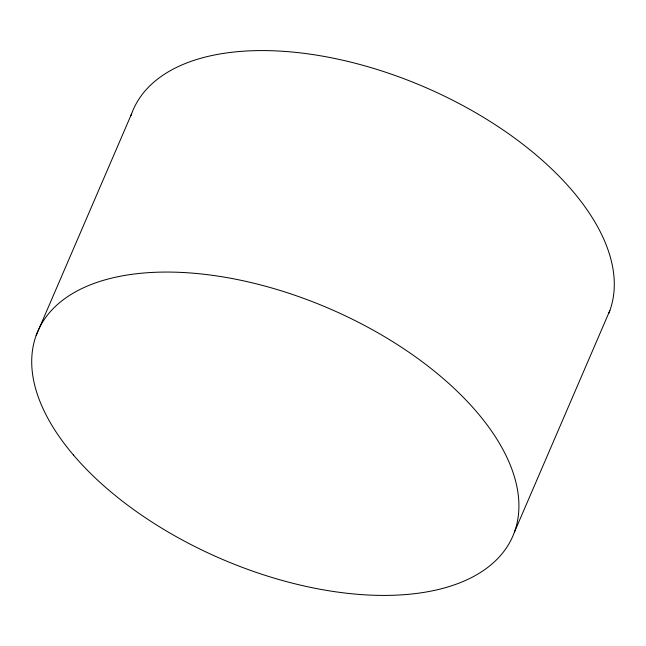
<?xml version="1.0" encoding="UTF-8"?>
<svg xmlns="http://www.w3.org/2000/svg" width="646" height="646" viewBox="0 0 646 646"><rect width="100%" height="100%" fill="white"/><g stroke="black" fill="none" stroke-linecap="round" stroke-linejoin="round"><path stroke-width="0.97" d="M36.168 335.411L131.55 113.93M514.45 532.07L609.832 310.589M130.92 115.739A258.658 136.306 23.3 0 1 418.027 84.295A258.658 136.306 23.3 0 1 608.774 313.342M73.386 454.962A258.658 136.306 23.3 0 0 494.287 561.931A258.658 136.306 23.3 0 0 258.255 284.321A258.658 136.306 23.3 0 0 73.386 454.962"/></g></svg>
